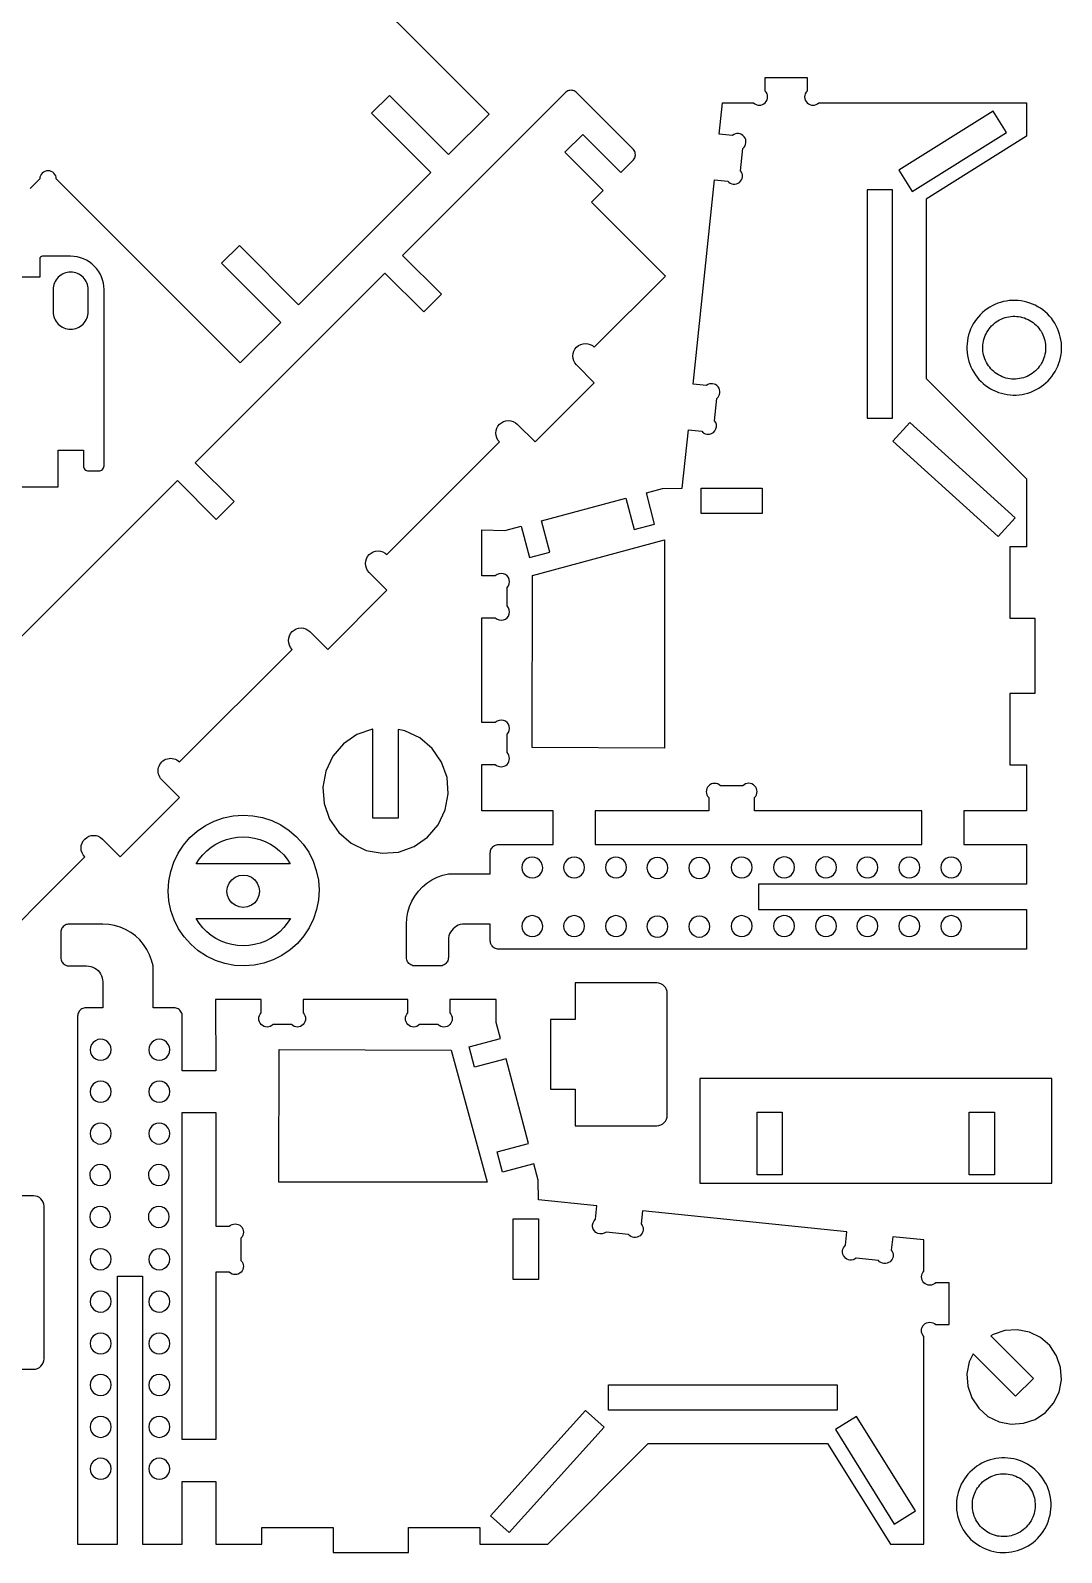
# Model space of a CAD drawing. Extents: x 7 to 398, y 6 to 396.
# Drawn here: x 267.2 to 397.4, y 6.3 to 198.5 of the extents above; entities that cross this region are included whole.
import ezdxf

# ---------------------------------------------------------------- set-up
doc = ezdxf.new("R2010")
doc.units = 0
doc.header["$MEASUREMENT"] = 0
doc.layers.add('EXT', color=1, linetype='CONTINUOUS')
doc.layers.add('INT', color=150, linetype='CONTINUOUS')

msp = doc.modelspace()

# ---------------------------------------------------------------- linework, layer by layer
at = {"layer": 'EXT'}
for points in [[(265.44, 225.55), (267.68, 223.31, 1), (269.93, 225.55), (278.73, 234.35), (295.68, 217.39, 1), (297.78, 217.39), (298.98, 218.59), (303.08, 214.49), (301.89, 213.29, 1), (301.89, 211.19), (325.12, 187.96), (320, 182.84), (312.52, 190.32), (310.27, 188.07), (317.76, 180.59), (301.06, 163.89), (293.58, 171.38), (291.33, 169.13), (298.81, 161.65), (293.69, 156.53), (270.46, 179.76, 1), (268.36, 179.76), (267.16, 178.57)], [(259.83, 79.95), (274.05, 94.17, -0.414214), (274.05, 96.41, -0.414214), (276.29, 96.41), (278.54, 94.17), (286.02, 101.65), (283.77, 103.9, -1), (286.02, 106.14), (300.24, 120.36, -0.414214), (300.24, 122.6, -0.414214), (302.48, 122.6), (304.73, 120.36), (312.21, 127.84), (309.96, 130.09, -0.414214), (309.96, 132.33, -0.414214), (312.21, 132.33), (326.43, 146.55, -0.414214), (326.43, 148.79, -0.414214), (328.67, 148.79), (330.92, 146.55), (338.4, 154.03), (336.15, 156.28, -1), (338.4, 158.52), (347.38, 167.5), (338.04, 176.84), (339.51, 178.31), (334.69, 183.13), (336.94, 185.37), (341.75, 180.56), (343.28, 182.08), (343.37, 182.18), (343.44, 182.3), (343.51, 182.42), (343.55, 182.55), (343.58, 182.69), (343.59, 182.83), (343.58, 182.97), (343.55, 183.1), (343.51, 183.23), (343.44, 183.36), (343.37, 183.47), (343.28, 183.58), (336.2, 190.65), (336.1, 190.74), (335.99, 190.82), (335.86, 190.88), (335.73, 190.92), (335.59, 190.95), (335.46, 190.96), (335.32, 190.95), (335.18, 190.92), (335.05, 190.88), (334.93, 190.82), (334.81, 190.74), (334.71, 190.65), (314.18, 170.12), (319.1, 165.21), (316.85, 162.97), (311.94, 167.88), (287.99, 143.93), (292.91, 139.02), (290.66, 136.78), (285.75, 141.69), (183.23, 39.17)], [(146.89, 140.9), (270.7, 140.9), (270.7, 145.53), (273.87, 145.53), (273.87, 143.55, 0.414214), (274.54, 142.89), (275.81, 142.89, 0.414214), (276.48, 143.55), (276.48, 165.79, 0.414214), (272.27, 170), (268.7, 170, 0.414214), (268.37, 169.66), (268.37, 167.36), (260.12, 167.36)]]:
    msp.add_lwpolyline(points, format="xyb", dxfattribs=at)
for points in [[(324.21, 135.45), (327.11, 135.38), (329.15, 135.92), (330.2, 131.97), (332.77, 132.65), (331.72, 136.61), (342.4, 139.44), (343.45, 135.49), (346.02, 136.17), (344.97, 140.13), (347.01, 140.67), (349.51, 140.71), (350.28, 148.09), (351.96, 147.91, 1), (353.59, 149.24), (353.88, 152.05, 1), (352.56, 153.68), (350.88, 153.86), (353.57, 179.66), (355.25, 179.49, 1), (356.88, 180.81), (357.17, 183.63, 1), (355.85, 185.26), (354.17, 185.44), (354.58, 189.39), (358.5, 189.39, 1), (359.98, 190.87), (359.98, 192.56), (365.27, 192.56), (365.27, 190.87, 1), (366.76, 189.39), (392.99, 189.39), (392.99, 185.15), (380.29, 177.22), (380.29, 154.58), (392.99, 141.88), (392.99, 133.3), (390.88, 133.3), (390.88, 124.3), (394.05, 124.3), (394.05, 114.78), (390.88, 114.78), (390.88, 105.78), (392.99, 105.78), (392.99, 99.96), (385.06, 99.96), (385.06, 95.73), (392.99, 95.73), (392.99, 90.7), (359.13, 90.7), (359.13, 87.53), (392.99, 87.53), (392.99, 82.5), (326.32, 82.5), (326.18, 82.51), (326.05, 82.54), (325.92, 82.58), (325.79, 82.64), (325.68, 82.72), (325.57, 82.81), (325.48, 82.92), (325.41, 83.03), (325.35, 83.16), (325.3, 83.29), (325.27, 83.42), (325.26, 83.56), (325.26, 85.68), (322, 85.68), (321.74, 85.66), (321.48, 85.61), (321.22, 85.52), (320.99, 85.41), (320.77, 85.26), (320.57, 85.08), (320.39, 84.88), (320.24, 84.66), (320.13, 84.43), (320.04, 84.18), (319.99, 83.92), (319.97, 83.65), (319.97, 81.44), (319.96, 81.31), (319.94, 81.17), (319.89, 81.04), (319.83, 80.92), (319.75, 80.8), (319.66, 80.7), (319.56, 80.61), (319.44, 80.53), (319.32, 80.47), (319.19, 80.42), (319.05, 80.4), (318.92, 80.39), (315.74, 80.39), (315.6, 80.4), (315.47, 80.42), (315.34, 80.47), (315.21, 80.53), (315.1, 80.61), (314.99, 80.7), (314.9, 80.8), (314.82, 80.92), (314.76, 81.04), (314.72, 81.17), (314.69, 81.31), (314.68, 81.44), (314.68, 85.68), (314.73, 86.42), (314.85, 87.16), (315.07, 87.88), (315.36, 88.56), (315.73, 89.21), (316.18, 89.81), (316.69, 90.36), (317.26, 90.84), (317.88, 91.25), (318.55, 91.59), (319.25, 91.85), (319.97, 92.03), (325.26, 92.03), (325.26, 94.67), (325.27, 94.81), (325.3, 94.95), (325.35, 95.08), (325.41, 95.2), (325.48, 95.32), (325.57, 95.42), (325.68, 95.51), (325.79, 95.59), (325.92, 95.65), (326.05, 95.69), (326.18, 95.72), (326.32, 95.73), (333.2, 95.73), (333.2, 99.96), (324.21, 99.96), (324.21, 105.84), (325.9, 105.84, 1), (327.38, 107.32), (327.38, 109.64, 1), (325.9, 111.13), (324.21, 111.13), (324.21, 124.36), (325.9, 124.36, 1), (327.38, 125.84), (327.38, 128.16, 1), (325.9, 129.65), (324.21, 129.65)], [(290.54, 76.15), (290.61, 67.16), (286.37, 67.16), (286.37, 74.04), (286.37, 74.18), (286.34, 74.31), (286.29, 74.44), (286.23, 74.57), (286.16, 74.68), (286.06, 74.79), (285.96, 74.88), (285.85, 74.95), (285.72, 75.01), (285.59, 75.06), (285.45, 75.09), (285.32, 75.1), (282.67, 75.1), (282.67, 80.39), (282.49, 81.11), (282.23, 81.81), (281.89, 82.48), (281.48, 83.1), (281, 83.67), (280.45, 84.18), (279.85, 84.63), (279.21, 85), (278.52, 85.29), (277.8, 85.51), (277.07, 85.63), (276.32, 85.68), (272.09, 85.68), (271.95, 85.67), (271.81, 85.64), (271.68, 85.6), (271.56, 85.54), (271.44, 85.46), (271.34, 85.37), (271.25, 85.26), (271.17, 85.15), (271.11, 85.02), (271.07, 84.89), (271.04, 84.76), (271.03, 84.62), (271.03, 81.44), (271.04, 81.31), (271.07, 81.17), (271.11, 81.04), (271.17, 80.92), (271.25, 80.8), (271.34, 80.7), (271.44, 80.61), (271.56, 80.53), (271.68, 80.47), (271.81, 80.42), (271.95, 80.4), (272.09, 80.39), (274.29, 80.39), (274.56, 80.37), (274.82, 80.32), (275.07, 80.23), (275.31, 80.12), (275.53, 79.97), (275.73, 79.79), (275.9, 79.59), (276.05, 79.37), (276.17, 79.14), (276.25, 78.88), (276.3, 78.62), (276.32, 78.36), (276.32, 75.1), (274.2, 75.1), (274.07, 75.09), (273.93, 75.06), (273.8, 75.01), (273.68, 74.95), (273.56, 74.88), (273.46, 74.79), (273.36, 74.68), (273.29, 74.57), (273.23, 74.44), (273.18, 74.31), (273.16, 74.18), (273.15, 74.04), (273.15, 7.37), (278.17, 7.37), (278.17, 41.23), (281.35, 41.23), (281.35, 7.37), (286.37, 7.37), (286.37, 15.3), (290.61, 15.3), (290.61, 7.37), (296.43, 7.37), (296.43, 9.48), (305.42, 9.48), (305.42, 6.31), (314.95, 6.31), (314.95, 9.48), (323.94, 9.48), (323.94, 7.37), (332.52, 7.37), (345.22, 20.07), (367.86, 20.07), (375.8, 7.37), (380.03, 7.37), (380.03, 33.6, -1), (381.51, 35.09), (383.2, 35.09), (383.2, 40.38), (381.51, 40.38, -1), (380.03, 41.86), (380.03, 45.78), (376.08, 46.19), (375.9, 44.51, -1), (374.27, 43.19), (371.45, 43.48, -1), (370.13, 45.11), (370.31, 46.79), (344.5, 49.48), (344.33, 47.8, -1), (342.7, 46.48), (339.88, 46.77, -1), (338.56, 48.4), (338.73, 50.08), (331.35, 50.85), (331.31, 53.35), (330.77, 55.39), (326.82, 54.34), (326.13, 56.91), (330.09, 57.96), (327.25, 68.64), (323.29, 67.59), (322.61, 70.16), (326.56, 71.21), (326.02, 73.25), (326.02, 76.15), (320.15, 76.15), (320.15, 74.46, -1), (318.66, 72.98), (316.34, 72.98, -1), (314.86, 74.46), (314.86, 76.15), (301.63, 76.15), (301.63, 74.46, -1), (300.15, 72.98), (297.82, 72.98, -1), (296.34, 74.46), (296.34, 76.15)], [(332.87, 64.84), (335.98, 64.84), (335.98, 60.21), (346.3, 60.21, 0.414214), (347.62, 61.54), (347.62, 76.91, 0.414214), (346.3, 78.24), (335.98, 78.24), (335.98, 73.61), (332.87, 73.61)], [(257.27, 29.46), (267.59, 29.46, 0.414214), (268.91, 30.78), (268.91, 50.04, 0.414214), (267.59, 51.36), (257.27, 51.36), (257.27, 46.73), (254.16, 46.73), (254.16, 34.09), (257.27, 34.09)]]:
    msp.add_lwpolyline(points, format="xyb", close=True, dxfattribs=at)
for points in [[(386.98, 154.46), (387.24, 154.19), (387.52, 153.93), (387.81, 153.7), (388.12, 153.48), (388.44, 153.28), (388.77, 153.1), (389.11, 152.95), (389.46, 152.81), (389.82, 152.7), (390.18, 152.61), (390.55, 152.54), (390.92, 152.5), (391.3, 152.48), (391.68, 152.48), (392.05, 152.51), (392.42, 152.56), (392.79, 152.63), (393.15, 152.73), (393.51, 152.85), (393.86, 152.99), (394.2, 153.16), (394.52, 153.34), (394.84, 153.54), (395.14, 153.77), (395.43, 154.01), (395.7, 154.27), (395.95, 154.55), (396.19, 154.84), (396.41, 155.14), (396.61, 155.46), (396.78, 155.79), (396.94, 156.14), (397.07, 156.49), (397.19, 156.84), (397.28, 157.21), (397.34, 157.58), (397.39, 157.95), (397.41, 158.33), (397.4, 158.7), (397.38, 159.08), (397.33, 159.45), (397.25, 159.82), (397.16, 160.18), (397.04, 160.54), (396.89, 160.88), (396.73, 161.22), (396.55, 161.55), (396.34, 161.87), (396.12, 162.17), (395.88, 162.45), (395.62, 162.73), (395.34, 162.98), (395.05, 163.22), (394.74, 163.43), (394.42, 163.63), (394.09, 163.81), (393.75, 163.97), (393.4, 164.1), (393.04, 164.21), (392.68, 164.3), (392.31, 164.37), (391.94, 164.41), (391.56, 164.43), (391.18, 164.43), (390.81, 164.4), (390.44, 164.35), (390.07, 164.28), (389.71, 164.18), (389.35, 164.06), (389, 163.92), (388.66, 163.76), (388.34, 163.57), (388.02, 163.37), (387.72, 163.15), (387.43, 162.9), (387.16, 162.64), (386.91, 162.37), (386.67, 162.08), (386.45, 161.77), (386.25, 161.45), (386.08, 161.12), (385.92, 160.78), (385.79, 160.43), (385.67, 160.07), (385.58, 159.7), (385.52, 159.34), (385.47, 158.96), (385.45, 158.59), (385.46, 158.21), (385.48, 157.84), (385.53, 157.46), (385.61, 157.1), (385.7, 156.73), (385.82, 156.38), (385.97, 156.03), (386.13, 155.69), (386.31, 155.36), (386.52, 155.05), (386.74, 154.75)], [(388.33, 155.98), (388.18, 156.18), (388.04, 156.39), (387.92, 156.6), (387.81, 156.83), (387.72, 157.06), (387.64, 157.3), (387.57, 157.54), (387.52, 157.78), (387.48, 158.03), (387.47, 158.28), (387.46, 158.52), (387.47, 158.77), (387.5, 159.02), (387.55, 159.27), (387.6, 159.51), (387.68, 159.75), (387.77, 159.98), (387.87, 160.21), (387.99, 160.43), (388.12, 160.64), (388.26, 160.84), (388.42, 161.04), (388.58, 161.22), (388.76, 161.4), (388.95, 161.56), (389.15, 161.71), (389.36, 161.84), (389.58, 161.97), (389.8, 162.08), (390.03, 162.17), (390.27, 162.25), (390.51, 162.32), (390.75, 162.37), (391, 162.4), (391.25, 162.42), (391.5, 162.42), (391.75, 162.41), (391.99, 162.38), (392.24, 162.34), (392.48, 162.28), (392.72, 162.21), (392.95, 162.12), (393.18, 162.02), (393.4, 161.9), (393.61, 161.77), (393.82, 161.63), (394.01, 161.47), (394.2, 161.3), (394.37, 161.12), (394.53, 160.93), (394.68, 160.73), (394.82, 160.53), (394.94, 160.31), (395.05, 160.08), (395.14, 159.85), (395.22, 159.62), (395.29, 159.38), (395.34, 159.13), (395.37, 158.89), (395.39, 158.64), (395.4, 158.39), (395.39, 158.14), (395.36, 157.89), (395.31, 157.65), (395.26, 157.4), (395.18, 157.17), (395.09, 156.93), (394.99, 156.71), (394.87, 156.49), (394.74, 156.27), (394.6, 156.07), (394.44, 155.88), (394.28, 155.69), (394.1, 155.52), (393.91, 155.36), (393.71, 155.21), (393.5, 155.07), (393.28, 154.95), (393.06, 154.84), (392.83, 154.74), (392.59, 154.66), (392.35, 154.6), (392.11, 154.55), (391.86, 154.51), (391.61, 154.49), (391.36, 154.49), (391.11, 154.5), (390.87, 154.53), (390.62, 154.57), (390.38, 154.63), (390.14, 154.7), (389.91, 154.79), (389.68, 154.9), (389.46, 155.01), (389.25, 155.14), (389.04, 155.29), (388.85, 155.44), (388.66, 155.61), (388.49, 155.79)], [(317.34, 96.63), (318.69, 98.21), (319.58, 100.08), (319.96, 102.12), (319.8, 104.18), (319.11, 106.13), (317.93, 107.84), (316.36, 109.19), (314.49, 110.08), (313.61, 110.24), (313.61, 99.03), (310.44, 99.03), (310.44, 110.3), (310.38, 110.3), (308.43, 109.6), (306.72, 108.43), (305.38, 106.86), (304.48, 104.99), (304.11, 102.95), (304.27, 100.88), (304.96, 98.93), (306.13, 97.22), (307.71, 95.88), (309.58, 94.98), (311.62, 94.61), (313.68, 94.77), (315.64, 95.46)], [(286.6, 84.05), (285.9, 85.08), (285.34, 86.2), (284.93, 87.37), (284.68, 88.59), (284.59, 89.84), (284.66, 91.08), (284.9, 92.3), (285.29, 93.49), (285.83, 94.61), (286.51, 95.65), (287.33, 96.59), (288.26, 97.42), (289.29, 98.12), (290.4, 98.68), (291.58, 99.09), (292.8, 99.34), (294.04, 99.43), (295.28, 99.36), (296.51, 99.13), (297.69, 98.74), (298.81, 98.2), (299.85, 97.51), (300.8, 96.7), (301.62, 95.77), (302.33, 94.74), (302.88, 93.62), (303.29, 92.45), (303.55, 91.23), (303.64, 89.98), (303.57, 88.74), (303.33, 87.52), (302.94, 86.33), (302.4, 85.21), (301.72, 84.17), (300.9, 83.23), (299.97, 82.4), (298.94, 81.7), (297.83, 81.14), (296.65, 80.73), (295.43, 80.48), (294.19, 80.39), (292.95, 80.46), (291.72, 80.69), (290.54, 81.08), (289.42, 81.63), (288.38, 82.31), (287.43, 83.12)], [(396.17, 66.17), (351.72, 66.17), (351.72, 52.94), (396.17, 52.94)], [(397.39, 28.11), (397.29, 29.66), (396.78, 31.14), (395.91, 32.44), (394.74, 33.46), (393.34, 34.15), (391.81, 34.45), (390.25, 34.35), (388.77, 33.85), (388.49, 33.66), (393.85, 28.3), (391.61, 26.05), (386.25, 31.4), (385.76, 30.4), (385.46, 28.87), (385.56, 27.31), (386.07, 25.83), (386.94, 24.54), (388.11, 23.51), (389.51, 22.82), (391.05, 22.52), (392.6, 22.63), (394.08, 23.13), (395.38, 24), (396.4, 25.17), (397.09, 26.58)], [(394.38, 8.1), (394.63, 8.38), (394.87, 8.67), (395.08, 8.97), (395.28, 9.29), (395.46, 9.62), (395.62, 9.97), (395.75, 10.32), (395.86, 10.68), (395.95, 11.04), (396.02, 11.41), (396.06, 11.78), (396.08, 12.16), (396.08, 12.53), (396.05, 12.91), (396, 13.28), (395.93, 13.65), (395.83, 14.01), (395.71, 14.37), (395.57, 14.72), (395.41, 15.05), (395.22, 15.38), (395.02, 15.7), (394.8, 16), (394.55, 16.28), (394.29, 16.56), (394.02, 16.81), (393.73, 17.05), (393.42, 17.27), (393.1, 17.46), (392.77, 17.64), (392.43, 17.8), (392.08, 17.93), (391.72, 18.05), (391.36, 18.14), (390.99, 18.2), (390.61, 18.25), (390.24, 18.27), (389.86, 18.26), (389.49, 18.23), (389.11, 18.18), (388.75, 18.11), (388.38, 18.01), (388.03, 17.89), (387.68, 17.75), (387.34, 17.59), (387.01, 17.4), (386.7, 17.2), (386.4, 16.98), (386.11, 16.73), (385.84, 16.47), (385.58, 16.2), (385.35, 15.91), (385.13, 15.6), (384.93, 15.28), (384.75, 14.95), (384.6, 14.61), (384.46, 14.26), (384.35, 13.9), (384.26, 13.54), (384.19, 13.17), (384.15, 12.79), (384.13, 12.42), (384.13, 12.04), (384.16, 11.67), (384.21, 11.3), (384.28, 10.93), (384.38, 10.56), (384.5, 10.21), (384.64, 9.86), (384.81, 9.52), (384.99, 9.19), (385.19, 8.88), (385.42, 8.58), (385.66, 8.29), (385.92, 8.02), (386.2, 7.76), (386.49, 7.53), (386.79, 7.31), (387.11, 7.11), (387.44, 6.93), (387.79, 6.78), (388.14, 6.64), (388.49, 6.53), (388.86, 6.44), (389.23, 6.37), (389.6, 6.33), (389.98, 6.31), (390.35, 6.31), (390.73, 6.34), (391.1, 6.39), (391.47, 6.47), (391.83, 6.56), (392.19, 6.68), (392.53, 6.82), (392.87, 6.99), (393.2, 7.17), (393.52, 7.38), (393.82, 7.6), (394.1, 7.84)], [(392.58, 9.19), (392.38, 9.04), (392.18, 8.9), (391.96, 8.78), (391.73, 8.67), (391.5, 8.57), (391.27, 8.49), (391.03, 8.43), (390.78, 8.38), (390.54, 8.34), (390.29, 8.32), (390.04, 8.32), (389.79, 8.33), (389.54, 8.36), (389.3, 8.4), (389.05, 8.46), (388.82, 8.54), (388.58, 8.62), (388.36, 8.73), (388.14, 8.84), (387.92, 8.97), (387.72, 9.12), (387.53, 9.27), (387.34, 9.44), (387.17, 9.62), (387.01, 9.81), (386.86, 10.01), (386.72, 10.22), (386.6, 10.44), (386.49, 10.66), (386.39, 10.89), (386.31, 11.13), (386.25, 11.37), (386.2, 11.61), (386.16, 11.86), (386.14, 12.11), (386.14, 12.36), (386.15, 12.6), (386.18, 12.85), (386.22, 13.1), (386.28, 13.34), (386.35, 13.58), (386.44, 13.81), (386.55, 14.04), (386.66, 14.26), (386.79, 14.47), (386.94, 14.67), (387.09, 14.87), (387.26, 15.05), (387.44, 15.23), (387.63, 15.39), (387.83, 15.54), (388.04, 15.67), (388.26, 15.8), (388.48, 15.91), (388.71, 16), (388.95, 16.08), (389.19, 16.15), (389.43, 16.2), (389.68, 16.23), (389.93, 16.25), (390.18, 16.26), (390.42, 16.24), (390.67, 16.22), (390.92, 16.17), (391.16, 16.11), (391.4, 16.04), (391.63, 15.95), (391.86, 15.85), (392.08, 15.73), (392.29, 15.6), (392.49, 15.46), (392.69, 15.3), (392.87, 15.13), (393.05, 14.95), (393.21, 14.76), (393.36, 14.56), (393.49, 14.36), (393.62, 14.14), (393.73, 13.92), (393.82, 13.69), (393.9, 13.45), (393.97, 13.21), (394.02, 12.96), (394.05, 12.72), (394.07, 12.47), (394.07, 12.22), (394.06, 11.97), (394.04, 11.72), (393.99, 11.48), (393.93, 11.23), (393.86, 11), (393.77, 10.76), (393.67, 10.54), (393.55, 10.32), (393.42, 10.1), (393.28, 9.9), (393.12, 9.71), (392.95, 9.52), (392.77, 9.35)]]:
    msp.add_lwpolyline(points, close=True, dxfattribs=at)
at = {"layer": 'INT'}
for points in [[(390.45, 185.64), (388.77, 188.33), (376.85, 180.88), (378.53, 178.19)], [(376.06, 149.57), (376.06, 178.41), (372.85, 178.41), (372.85, 149.57)], [(389.4, 134.63), (376.1, 146.66), (378.23, 149.01), (391.53, 136.98)], [(359.58, 137.53), (351.91, 137.53), (351.91, 140.71), (359.58, 140.71)], [(347.28, 107.9), (330.54, 107.95), (330.6, 129.69), (347.28, 134.21)], [(300.01, 93.26), (288.1, 93.26), (288.5, 93.86), (288.95, 94.42), (289.46, 94.93), (290.02, 95.38), (290.62, 95.77), (291.26, 96.1), (291.94, 96.36), (292.63, 96.54), (293.34, 96.66), (294.06, 96.69), (294.78, 96.66), (295.49, 96.54), (296.18, 96.36), (296.85, 96.1), (297.5, 95.77), (298.1, 95.38), (298.66, 94.93), (299.17, 94.42), (299.62, 93.86)], [(331.23, 91.68), (331.5, 91.89), (331.71, 92.17), (331.84, 92.49), (331.88, 92.83), (331.83, 93.17), (331.7, 93.49), (331.48, 93.76), (331.21, 93.97), (330.89, 94.1), (330.54, 94.14), (330.2, 94.1), (329.88, 93.96), (329.61, 93.75), (329.4, 93.47), (329.28, 93.15), (329.23, 92.81), (329.28, 92.47), (329.42, 92.15), (329.63, 91.88), (329.9, 91.67), (330.22, 91.54), (330.57, 91.5), (330.91, 91.55)], [(336.51, 91.68), (336.78, 91.89), (336.99, 92.16), (337.12, 92.48), (337.17, 92.82), (337.12, 93.16), (336.99, 93.48), (336.78, 93.76), (336.51, 93.97), (336.19, 94.1), (335.85, 94.14), (335.5, 94.1), (335.19, 93.97), (334.91, 93.76), (334.7, 93.48), (334.57, 93.16), (334.52, 92.82), (334.57, 92.48), (334.7, 92.16), (334.91, 91.89), (335.19, 91.68), (335.5, 91.54), (335.85, 91.5), (336.19, 91.54)], [(341.81, 91.68), (342.08, 91.89), (342.29, 92.17), (342.42, 92.49), (342.46, 92.83), (342.41, 93.17), (342.28, 93.49), (342.07, 93.76), (341.79, 93.97), (341.47, 94.1), (341.13, 94.14), (340.79, 94.1), (340.47, 93.96), (340.19, 93.75), (339.99, 93.47), (339.86, 93.15), (339.82, 92.81), (339.86, 92.47), (340, 92.15), (340.21, 91.88), (340.49, 91.67), (340.81, 91.54), (341.15, 91.5), (341.49, 91.55)], [(347.04, 91.62), (347.32, 91.83), (347.52, 92.11), (347.65, 92.43), (347.7, 92.77), (347.65, 93.11), (347.51, 93.43), (347.3, 93.7), (347.03, 93.91), (346.71, 94.04), (346.36, 94.08), (346.02, 94.03), (345.7, 93.9), (345.43, 93.69), (345.22, 93.41), (345.09, 93.09), (345.05, 92.75), (345.1, 92.41), (345.23, 92.09), (345.45, 91.82), (345.72, 91.61), (346.04, 91.48), (346.39, 91.44), (346.73, 91.48)], [(352.6, 91.82), (352.81, 92.1), (352.94, 92.42), (352.99, 92.76), (352.94, 93.1), (352.81, 93.42), (352.6, 93.69), (352.33, 93.91), (352.01, 94.04), (351.66, 94.08), (351.32, 94.04), (351, 93.91), (350.73, 93.69), (350.52, 93.42), (350.39, 93.1), (350.34, 92.76), (350.39, 92.42), (350.52, 92.1), (350.73, 91.82), (351, 91.61), (351.32, 91.48), (351.66, 91.44), (352.01, 91.48), (352.33, 91.61)], [(357.96, 91.89), (358.16, 92.17), (358.29, 92.49), (358.33, 92.83), (358.29, 93.17), (358.15, 93.49), (357.94, 93.76), (357.66, 93.97), (357.34, 94.1), (357, 94.14), (356.66, 94.1), (356.34, 93.96), (356.07, 93.75), (355.86, 93.47), (355.73, 93.15), (355.69, 92.81), (355.74, 92.47), (355.87, 92.15), (356.08, 91.88), (356.36, 91.67), (356.68, 91.54), (357.02, 91.5), (357.37, 91.55), (357.68, 91.68)], [(363.3, 91.9), (363.51, 92.18), (363.64, 92.5), (363.68, 92.84), (363.64, 93.18), (363.5, 93.5), (363.29, 93.77), (363.01, 93.98), (362.69, 94.11), (362.35, 94.15), (362.01, 94.1), (361.69, 93.97), (361.42, 93.75), (361.21, 93.48), (361.08, 93.16), (361.04, 92.82), (361.09, 92.47), (361.22, 92.16), (361.43, 91.88), (361.71, 91.68), (362.03, 91.55), (362.37, 91.5), (362.71, 91.55), (363.03, 91.69)], [(368.59, 91.89), (368.8, 92.17), (368.93, 92.49), (368.97, 92.83), (368.93, 93.17), (368.8, 93.49), (368.59, 93.76), (368.31, 93.97), (367.99, 94.11), (367.65, 94.15), (367.31, 94.11), (366.99, 93.97), (366.72, 93.76), (366.51, 93.49), (366.37, 93.17), (366.33, 92.83), (366.37, 92.49), (366.51, 92.17), (366.72, 91.89), (366.99, 91.68), (367.31, 91.55), (367.65, 91.5), (367.99, 91.55), (368.31, 91.68)], [(373.83, 91.89), (374.04, 92.17), (374.17, 92.49), (374.21, 92.83), (374.16, 93.17), (374.03, 93.49), (373.81, 93.76), (373.54, 93.97), (373.22, 94.1), (372.87, 94.14), (372.53, 94.1), (372.21, 93.96), (371.94, 93.75), (371.73, 93.47), (371.6, 93.15), (371.56, 92.81), (371.61, 92.47), (371.75, 92.15), (371.96, 91.88), (372.23, 91.67), (372.55, 91.54), (372.9, 91.5), (373.24, 91.55), (373.56, 91.68)], [(379.11, 91.89), (379.32, 92.16), (379.45, 92.48), (379.5, 92.82), (379.45, 93.16), (379.32, 93.48), (379.11, 93.76), (378.84, 93.97), (378.52, 94.1), (378.18, 94.14), (377.83, 94.1), (377.52, 93.97), (377.24, 93.76), (377.03, 93.48), (376.9, 93.16), (376.85, 92.82), (376.9, 92.48), (377.03, 92.16), (377.24, 91.89), (377.52, 91.68), (377.83, 91.54), (378.18, 91.5), (378.52, 91.54), (378.84, 91.68)], [(384.41, 91.89), (384.62, 92.17), (384.75, 92.49), (384.79, 92.83), (384.74, 93.17), (384.61, 93.49), (384.4, 93.76), (384.12, 93.97), (383.8, 94.1), (383.46, 94.14), (383.11, 94.1), (382.8, 93.96), (382.52, 93.75), (382.32, 93.47), (382.19, 93.15), (382.15, 92.81), (382.19, 92.47), (382.33, 92.15), (382.54, 91.88), (382.82, 91.67), (383.14, 91.54), (383.48, 91.5), (383.82, 91.55), (384.14, 91.68)], [(292.01, 89.82), (292.08, 90.35), (292.29, 90.84), (292.61, 91.26), (293.04, 91.59), (293.53, 91.79), (294.06, 91.86), (294.59, 91.79), (295.09, 91.59), (295.51, 91.26), (295.84, 90.84), (296.04, 90.35), (296.11, 89.82), (296.04, 89.28), (295.84, 88.79), (295.51, 88.37), (295.09, 88.04), (294.59, 87.84), (294.06, 87.77), (293.53, 87.84), (293.04, 88.04), (292.61, 88.37), (292.29, 88.79), (292.08, 89.28)], [(331.23, 84.27), (331.5, 84.49), (331.71, 84.76), (331.84, 85.08), (331.88, 85.42), (331.83, 85.77), (331.7, 86.08), (331.48, 86.36), (331.21, 86.56), (330.89, 86.69), (330.54, 86.74), (330.2, 86.69), (329.88, 86.55), (329.61, 86.34), (329.4, 86.06), (329.28, 85.74), (329.23, 85.4), (329.28, 85.06), (329.42, 84.74), (329.63, 84.47), (329.9, 84.26), (330.22, 84.13), (330.57, 84.09), (330.91, 84.14)], [(336.51, 84.27), (336.78, 84.48), (336.99, 84.75), (337.12, 85.07), (337.17, 85.41), (337.12, 85.76), (336.99, 86.07), (336.78, 86.35), (336.51, 86.56), (336.19, 86.69), (335.85, 86.74), (335.5, 86.69), (335.19, 86.56), (334.91, 86.35), (334.7, 86.07), (334.57, 85.76), (334.52, 85.41), (334.57, 85.07), (334.7, 84.75), (334.91, 84.48), (335.19, 84.27), (335.5, 84.14), (335.85, 84.09), (336.19, 84.14)], [(341.81, 84.27), (342.08, 84.49), (342.29, 84.76), (342.42, 85.08), (342.46, 85.42), (342.41, 85.77), (342.28, 86.08), (342.07, 86.36), (341.79, 86.56), (341.47, 86.69), (341.13, 86.74), (340.79, 86.69), (340.47, 86.55), (340.19, 86.34), (339.99, 86.06), (339.86, 85.74), (339.82, 85.4), (339.86, 85.06), (340, 84.74), (340.21, 84.47), (340.49, 84.26), (340.81, 84.13), (341.15, 84.09), (341.49, 84.14)], [(347.04, 84.21), (347.32, 84.42), (347.52, 84.7), (347.65, 85.02), (347.7, 85.36), (347.65, 85.7), (347.51, 86.02), (347.3, 86.3), (347.03, 86.5), (346.71, 86.63), (346.36, 86.67), (346.02, 86.63), (345.7, 86.49), (345.43, 86.28), (345.22, 86), (345.09, 85.68), (345.05, 85.34), (345.1, 85), (345.23, 84.68), (345.45, 84.41), (345.72, 84.2), (346.04, 84.07), (346.39, 84.03), (346.73, 84.08)], [(352.6, 84.42), (352.81, 84.69), (352.94, 85.01), (352.99, 85.35), (352.94, 85.69), (352.81, 86.01), (352.6, 86.29), (352.33, 86.5), (352.01, 86.63), (351.66, 86.67), (351.32, 86.63), (351, 86.5), (350.73, 86.29), (350.52, 86.01), (350.39, 85.69), (350.34, 85.35), (350.39, 85.01), (350.52, 84.69), (350.73, 84.42), (351, 84.21), (351.32, 84.07), (351.66, 84.03), (352.01, 84.07), (352.33, 84.21)], [(357.68, 84.27), (357.96, 84.49), (358.16, 84.76), (358.29, 85.08), (358.33, 85.42), (358.29, 85.77), (358.15, 86.08), (357.94, 86.36), (357.66, 86.56), (357.34, 86.69), (357, 86.74), (356.66, 86.69), (356.34, 86.55), (356.07, 86.34), (355.86, 86.06), (355.73, 85.74), (355.69, 85.4), (355.74, 85.06), (355.87, 84.74), (356.08, 84.47), (356.36, 84.26), (356.68, 84.13), (357.02, 84.09), (357.37, 84.14)], [(363.3, 84.49), (363.51, 84.77), (363.64, 85.09), (363.68, 85.43), (363.64, 85.77), (363.5, 86.09), (363.29, 86.36), (363.01, 86.57), (362.69, 86.7), (362.35, 86.74), (362.01, 86.69), (361.69, 86.56), (361.42, 86.35), (361.21, 86.07), (361.08, 85.75), (361.04, 85.41), (361.09, 85.07), (361.22, 84.75), (361.43, 84.48), (361.71, 84.27), (362.03, 84.14), (362.37, 84.1), (362.71, 84.15), (363.03, 84.28)], [(368.59, 84.48), (368.8, 84.76), (368.93, 85.08), (368.97, 85.42), (368.93, 85.76), (368.8, 86.08), (368.59, 86.36), (368.31, 86.57), (367.99, 86.7), (367.65, 86.74), (367.31, 86.7), (366.99, 86.57), (366.72, 86.36), (366.51, 86.08), (366.37, 85.76), (366.33, 85.42), (366.37, 85.08), (366.51, 84.76), (366.72, 84.48), (366.99, 84.27), (367.31, 84.14), (367.65, 84.1), (367.99, 84.14), (368.31, 84.27)], [(373.83, 84.49), (374.04, 84.76), (374.17, 85.08), (374.21, 85.42), (374.16, 85.77), (374.03, 86.08), (373.81, 86.36), (373.54, 86.56), (373.22, 86.69), (372.87, 86.74), (372.53, 86.69), (372.21, 86.55), (371.94, 86.34), (371.73, 86.06), (371.6, 85.74), (371.56, 85.4), (371.61, 85.06), (371.75, 84.74), (371.96, 84.47), (372.23, 84.26), (372.55, 84.13), (372.9, 84.09), (373.24, 84.14), (373.56, 84.27)], [(379.11, 84.48), (379.32, 84.75), (379.45, 85.07), (379.5, 85.41), (379.45, 85.76), (379.32, 86.07), (379.11, 86.35), (378.84, 86.56), (378.52, 86.69), (378.18, 86.74), (377.83, 86.69), (377.52, 86.56), (377.24, 86.35), (377.03, 86.07), (376.9, 85.76), (376.85, 85.41), (376.9, 85.07), (377.03, 84.75), (377.24, 84.48), (377.52, 84.27), (377.83, 84.14), (378.18, 84.09), (378.52, 84.14), (378.84, 84.27)], [(384.41, 84.49), (384.62, 84.76), (384.75, 85.08), (384.79, 85.42), (384.74, 85.77), (384.61, 86.08), (384.4, 86.36), (384.12, 86.56), (383.8, 86.69), (383.46, 86.74), (383.11, 86.69), (382.8, 86.55), (382.52, 86.34), (382.32, 86.06), (382.19, 85.74), (382.15, 85.4), (382.19, 85.06), (382.33, 84.74), (382.54, 84.47), (382.82, 84.26), (383.14, 84.13), (383.48, 84.09), (383.82, 84.14), (384.14, 84.27)], [(288.11, 86.38), (300.02, 86.38), (299.63, 85.78), (299.18, 85.22), (298.67, 84.71), (298.11, 84.25), (297.51, 83.86), (296.86, 83.53), (296.19, 83.27), (295.5, 83.09), (294.78, 82.97), (294.06, 82.94), (293.34, 82.97), (292.63, 83.09), (291.94, 83.27), (291.26, 83.53), (290.62, 83.86), (290.02, 84.25), (289.46, 84.7), (288.95, 85.21), (288.49, 85.77)], [(276.98, 70.75), (276.71, 70.96), (276.39, 71.08), (276.05, 71.13), (275.7, 71.08), (275.39, 70.94), (275.11, 70.73), (274.91, 70.46), (274.78, 70.14), (274.73, 69.79), (274.78, 69.45), (274.92, 69.13), (275.13, 68.86), (275.4, 68.65), (275.72, 68.52), (276.07, 68.48), (276.41, 68.53), (276.73, 68.66), (277, 68.88), (277.21, 69.15), (277.34, 69.47), (277.38, 69.82), (277.33, 70.16), (277.2, 70.48)], [(284.39, 70.75), (284.12, 70.96), (283.8, 71.08), (283.45, 71.13), (283.11, 71.08), (282.79, 70.94), (282.52, 70.73), (282.31, 70.46), (282.18, 70.14), (282.14, 69.79), (282.19, 69.45), (282.32, 69.13), (282.54, 68.86), (282.81, 68.65), (283.13, 68.52), (283.48, 68.48), (283.82, 68.53), (284.14, 68.66), (284.41, 68.88), (284.62, 69.15), (284.74, 69.47), (284.79, 69.82), (284.74, 70.16), (284.6, 70.48)], [(320.34, 69.76), (324.85, 53.08), (298.54, 53.08), (298.6, 69.82)], [(276.99, 65.45), (276.72, 65.66), (276.4, 65.79), (276.06, 65.84), (275.71, 65.79), (275.4, 65.66), (275.12, 65.45), (274.91, 65.17), (274.78, 64.86), (274.73, 64.51), (274.78, 64.17), (274.91, 63.85), (275.12, 63.58), (275.4, 63.37), (275.71, 63.24), (276.06, 63.19), (276.4, 63.24), (276.72, 63.37), (276.99, 63.58), (277.2, 63.85), (277.33, 64.17), (277.38, 64.51), (277.33, 64.86), (277.2, 65.17)], [(284.4, 65.45), (284.13, 65.66), (283.81, 65.79), (283.46, 65.84), (283.12, 65.79), (282.8, 65.66), (282.53, 65.45), (282.32, 65.17), (282.19, 64.86), (282.14, 64.51), (282.19, 64.17), (282.32, 63.85), (282.53, 63.58), (282.8, 63.37), (283.12, 63.24), (283.46, 63.19), (283.81, 63.24), (284.13, 63.37), (284.4, 63.58), (284.61, 63.85), (284.74, 64.17), (284.79, 64.51), (284.74, 64.86), (284.61, 65.17)], [(362.14, 61.93), (362.14, 54), (358.96, 54), (358.96, 61.93)], [(388.93, 61.93), (388.93, 54), (385.75, 54), (385.75, 61.93)], [(276.98, 60.17), (276.71, 60.37), (276.39, 60.5), (276.05, 60.54), (275.7, 60.5), (275.39, 60.36), (275.11, 60.15), (274.91, 59.87), (274.78, 59.55), (274.73, 59.21), (274.78, 58.87), (274.92, 58.55), (275.13, 58.28), (275.4, 58.07), (275.72, 57.94), (276.07, 57.9), (276.41, 57.95), (276.73, 58.08), (277, 58.29), (277.21, 58.57), (277.34, 58.89), (277.38, 59.23), (277.33, 59.57), (277.2, 59.89)], [(284.39, 60.17), (284.12, 60.37), (283.8, 60.5), (283.45, 60.54), (283.11, 60.5), (282.79, 60.36), (282.52, 60.15), (282.31, 59.87), (282.18, 59.55), (282.14, 59.21), (282.19, 58.87), (282.32, 58.55), (282.54, 58.28), (282.81, 58.07), (283.13, 57.94), (283.48, 57.9), (283.82, 57.95), (284.14, 58.08), (284.41, 58.29), (284.62, 58.57), (284.74, 58.89), (284.79, 59.23), (284.74, 59.57), (284.6, 59.89)], [(276.92, 54.93), (276.65, 55.14), (276.33, 55.27), (275.98, 55.31), (275.64, 55.26), (275.32, 55.13), (275.05, 54.91), (274.84, 54.64), (274.71, 54.32), (274.67, 53.97), (274.72, 53.63), (274.86, 53.32), (275.07, 53.04), (275.34, 52.84), (275.66, 52.71), (276.01, 52.66), (276.35, 52.71), (276.67, 52.85), (276.94, 53.06), (277.15, 53.33), (277.28, 53.65), (277.32, 54), (277.27, 54.34), (277.13, 54.66)], [(284.33, 54.93), (284.05, 55.14), (283.73, 55.27), (283.39, 55.31), (283.05, 55.26), (282.73, 55.13), (282.46, 54.91), (282.25, 54.64), (282.12, 54.32), (282.08, 53.97), (282.13, 53.63), (282.26, 53.32), (282.48, 53.04), (282.75, 52.84), (283.07, 52.71), (283.41, 52.66), (283.76, 52.71), (284.07, 52.85), (284.35, 53.06), (284.55, 53.33), (284.68, 53.65), (284.73, 54), (284.68, 54.34), (284.54, 54.66)], [(276.93, 49.63), (276.66, 49.84), (276.34, 49.97), (276, 50.02), (275.65, 49.97), (275.33, 49.84), (275.06, 49.63), (274.85, 49.36), (274.72, 49.04), (274.67, 48.69), (274.72, 48.35), (274.85, 48.03), (275.06, 47.76), (275.33, 47.55), (275.65, 47.42), (276, 47.37), (276.34, 47.42), (276.66, 47.55), (276.93, 47.76), (277.14, 48.03), (277.27, 48.35), (277.32, 48.69), (277.27, 49.04), (277.14, 49.36)], [(284.34, 49.63), (284.06, 49.84), (283.75, 49.97), (283.4, 50.02), (283.06, 49.97), (282.74, 49.84), (282.47, 49.63), (282.26, 49.36), (282.12, 49.04), (282.08, 48.69), (282.12, 48.35), (282.26, 48.03), (282.47, 47.76), (282.74, 47.55), (283.06, 47.42), (283.4, 47.37), (283.75, 47.42), (284.06, 47.55), (284.34, 47.76), (284.55, 48.03), (284.68, 48.35), (284.73, 48.69), (284.68, 49.04), (284.55, 49.36)], [(331.35, 48.45), (331.35, 40.78), (328.17, 40.78), (328.17, 48.45)], [(276.98, 44.29), (276.71, 44.5), (276.39, 44.63), (276.05, 44.67), (275.7, 44.62), (275.39, 44.49), (275.11, 44.28), (274.91, 44), (274.78, 43.68), (274.73, 43.34), (274.78, 42.99), (274.92, 42.68), (275.13, 42.4), (275.4, 42.2), (275.72, 42.07), (276.07, 42.03), (276.41, 42.07), (276.73, 42.21), (277, 42.42), (277.21, 42.7), (277.34, 43.02), (277.38, 43.36), (277.33, 43.7), (277.2, 44.02)], [(284.39, 44.29), (284.12, 44.5), (283.8, 44.63), (283.45, 44.67), (283.11, 44.62), (282.79, 44.49), (282.52, 44.28), (282.31, 44), (282.18, 43.68), (282.14, 43.34), (282.19, 42.99), (282.32, 42.68), (282.54, 42.4), (282.81, 42.2), (283.13, 42.07), (283.48, 42.03), (283.82, 42.07), (284.14, 42.21), (284.41, 42.42), (284.62, 42.7), (284.74, 43.02), (284.79, 43.36), (284.74, 43.7), (284.6, 44.02)], [(276.99, 38.94), (276.71, 39.15), (276.39, 39.28), (276.05, 39.32), (275.71, 39.27), (275.39, 39.14), (275.12, 38.93), (274.91, 38.65), (274.78, 38.33), (274.74, 37.99), (274.79, 37.65), (274.92, 37.33), (275.14, 37.06), (275.41, 36.85), (275.73, 36.72), (276.07, 36.68), (276.42, 36.72), (276.73, 36.86), (277.01, 37.07), (277.21, 37.35), (277.34, 37.67), (277.39, 38.01), (277.34, 38.35), (277.2, 38.67)], [(284.4, 38.94), (284.12, 39.15), (283.8, 39.28), (283.46, 39.32), (283.12, 39.27), (282.8, 39.14), (282.53, 38.93), (282.32, 38.65), (282.19, 38.33), (282.15, 37.99), (282.2, 37.65), (282.33, 37.33), (282.54, 37.06), (282.82, 36.85), (283.14, 36.72), (283.48, 36.68), (283.82, 36.72), (284.14, 36.86), (284.41, 37.07), (284.62, 37.35), (284.75, 37.67), (284.79, 38.01), (284.75, 38.35), (284.61, 38.67)], [(277, 33.64), (276.72, 33.85), (276.41, 33.99), (276.06, 34.03), (275.72, 33.99), (275.4, 33.85), (275.13, 33.64), (274.92, 33.37), (274.79, 33.05), (274.74, 32.71), (274.79, 32.37), (274.92, 32.05), (275.13, 31.77), (275.4, 31.56), (275.72, 31.43), (276.06, 31.39), (276.41, 31.43), (276.72, 31.56), (277, 31.77), (277.21, 32.05), (277.34, 32.37), (277.39, 32.71), (277.34, 33.05), (277.21, 33.37)], [(284.41, 33.64), (284.13, 33.85), (283.81, 33.99), (283.47, 34.03), (283.13, 33.99), (282.81, 33.85), (282.54, 33.64), (282.33, 33.37), (282.19, 33.05), (282.15, 32.71), (282.19, 32.37), (282.33, 32.05), (282.54, 31.77), (282.81, 31.56), (283.13, 31.43), (283.47, 31.39), (283.81, 31.43), (284.13, 31.56), (284.41, 31.77), (284.62, 32.05), (284.75, 32.37), (284.79, 32.71), (284.75, 33.05), (284.62, 33.37)], [(276.98, 28.42), (276.71, 28.63), (276.39, 28.76), (276.05, 28.8), (275.7, 28.75), (275.39, 28.61), (275.11, 28.4), (274.91, 28.13), (274.78, 27.81), (274.73, 27.46), (274.78, 27.12), (274.92, 26.8), (275.13, 26.53), (275.4, 26.32), (275.72, 26.19), (276.07, 26.15), (276.41, 26.2), (276.73, 26.33), (277, 26.55), (277.21, 26.82), (277.34, 27.14), (277.38, 27.49), (277.33, 27.83), (277.2, 28.15)], [(284.39, 28.42), (284.12, 28.63), (283.8, 28.76), (283.45, 28.8), (283.11, 28.75), (282.79, 28.61), (282.52, 28.4), (282.31, 28.13), (282.18, 27.81), (282.14, 27.46), (282.19, 27.12), (282.32, 26.8), (282.54, 26.53), (282.81, 26.32), (283.13, 26.19), (283.48, 26.15), (283.82, 26.2), (284.14, 26.33), (284.41, 26.55), (284.62, 26.82), (284.74, 27.14), (284.79, 27.49), (284.74, 27.83), (284.6, 28.15)], [(369.05, 27.51), (369.05, 24.3), (340.21, 24.3), (340.21, 27.51)], [(276.99, 23.12), (276.72, 23.33), (276.4, 23.46), (276.06, 23.51), (275.71, 23.46), (275.4, 23.33), (275.12, 23.12), (274.91, 22.84), (274.78, 22.53), (274.73, 22.18), (274.78, 21.84), (274.91, 21.52), (275.12, 21.25), (275.4, 21.04), (275.71, 20.91), (276.06, 20.86), (276.4, 20.91), (276.72, 21.04), (276.99, 21.25), (277.2, 21.52), (277.33, 21.84), (277.38, 22.18), (277.33, 22.53), (277.2, 22.84)], [(284.4, 23.12), (284.13, 23.33), (283.81, 23.46), (283.46, 23.51), (283.12, 23.46), (282.8, 23.33), (282.53, 23.12), (282.32, 22.84), (282.19, 22.53), (282.14, 22.18), (282.19, 21.84), (282.32, 21.52), (282.53, 21.25), (282.8, 21.04), (283.12, 20.91), (283.46, 20.86), (283.81, 20.91), (284.13, 21.04), (284.4, 21.25), (284.61, 21.52), (284.74, 21.84), (284.79, 22.18), (284.74, 22.53), (284.61, 22.84)], [(339.66, 22.13), (327.63, 8.83), (325.27, 10.96), (337.3, 24.26)], [(371.53, 23.51), (368.84, 21.83), (376.28, 9.91), (378.98, 11.59)], [(276.98, 17.84), (276.71, 18.04), (276.39, 18.17), (276.05, 18.21), (275.7, 18.17), (275.39, 18.03), (275.11, 17.82), (274.91, 17.54), (274.78, 17.22), (274.73, 16.88), (274.78, 16.54), (274.92, 16.22), (275.13, 15.95), (275.4, 15.74), (275.72, 15.61), (276.07, 15.57), (276.41, 15.62), (276.73, 15.75), (277, 15.96), (277.21, 16.24), (277.34, 16.56), (277.38, 16.9), (277.33, 17.25), (277.2, 17.56)], [(284.39, 17.84), (284.12, 18.04), (283.8, 18.17), (283.45, 18.21), (283.11, 18.17), (282.79, 18.03), (282.52, 17.82), (282.31, 17.54), (282.18, 17.22), (282.14, 16.88), (282.19, 16.54), (282.32, 16.22), (282.54, 15.95), (282.81, 15.74), (283.13, 15.61), (283.48, 15.57), (283.82, 15.62), (284.14, 15.75), (284.41, 15.96), (284.62, 16.24), (284.74, 16.56), (284.79, 16.9), (284.74, 17.25), (284.6, 17.56)]]:
    msp.add_lwpolyline(points, close=True, dxfattribs=at)
for points in [[(274.49, 165.79, 0.414214), (272.27, 168.01, 0.414214), (270.05, 165.79), (270.05, 163.01, 0.414214), (272.27, 160.79, 0.414214), (274.49, 163.01)], [(379.76, 95.73), (379.76, 99.96), (358.65, 99.96), (358.65, 101.65, 1), (357.16, 103.14), (354.33, 103.14, 1), (352.85, 101.65), (352.85, 99.96), (338.49, 99.96), (338.49, 95.73)], [(290.61, 61.87), (290.61, 47.51), (292.3, 47.51, -1), (293.78, 46.03), (293.78, 43.2, -1), (292.3, 41.71), (290.61, 41.71), (290.61, 20.6), (286.37, 20.6), (286.37, 61.87)]]:
    msp.add_lwpolyline(points, format="xyb", close=True, dxfattribs=at)

doc.saveas('drawing.dxf')
